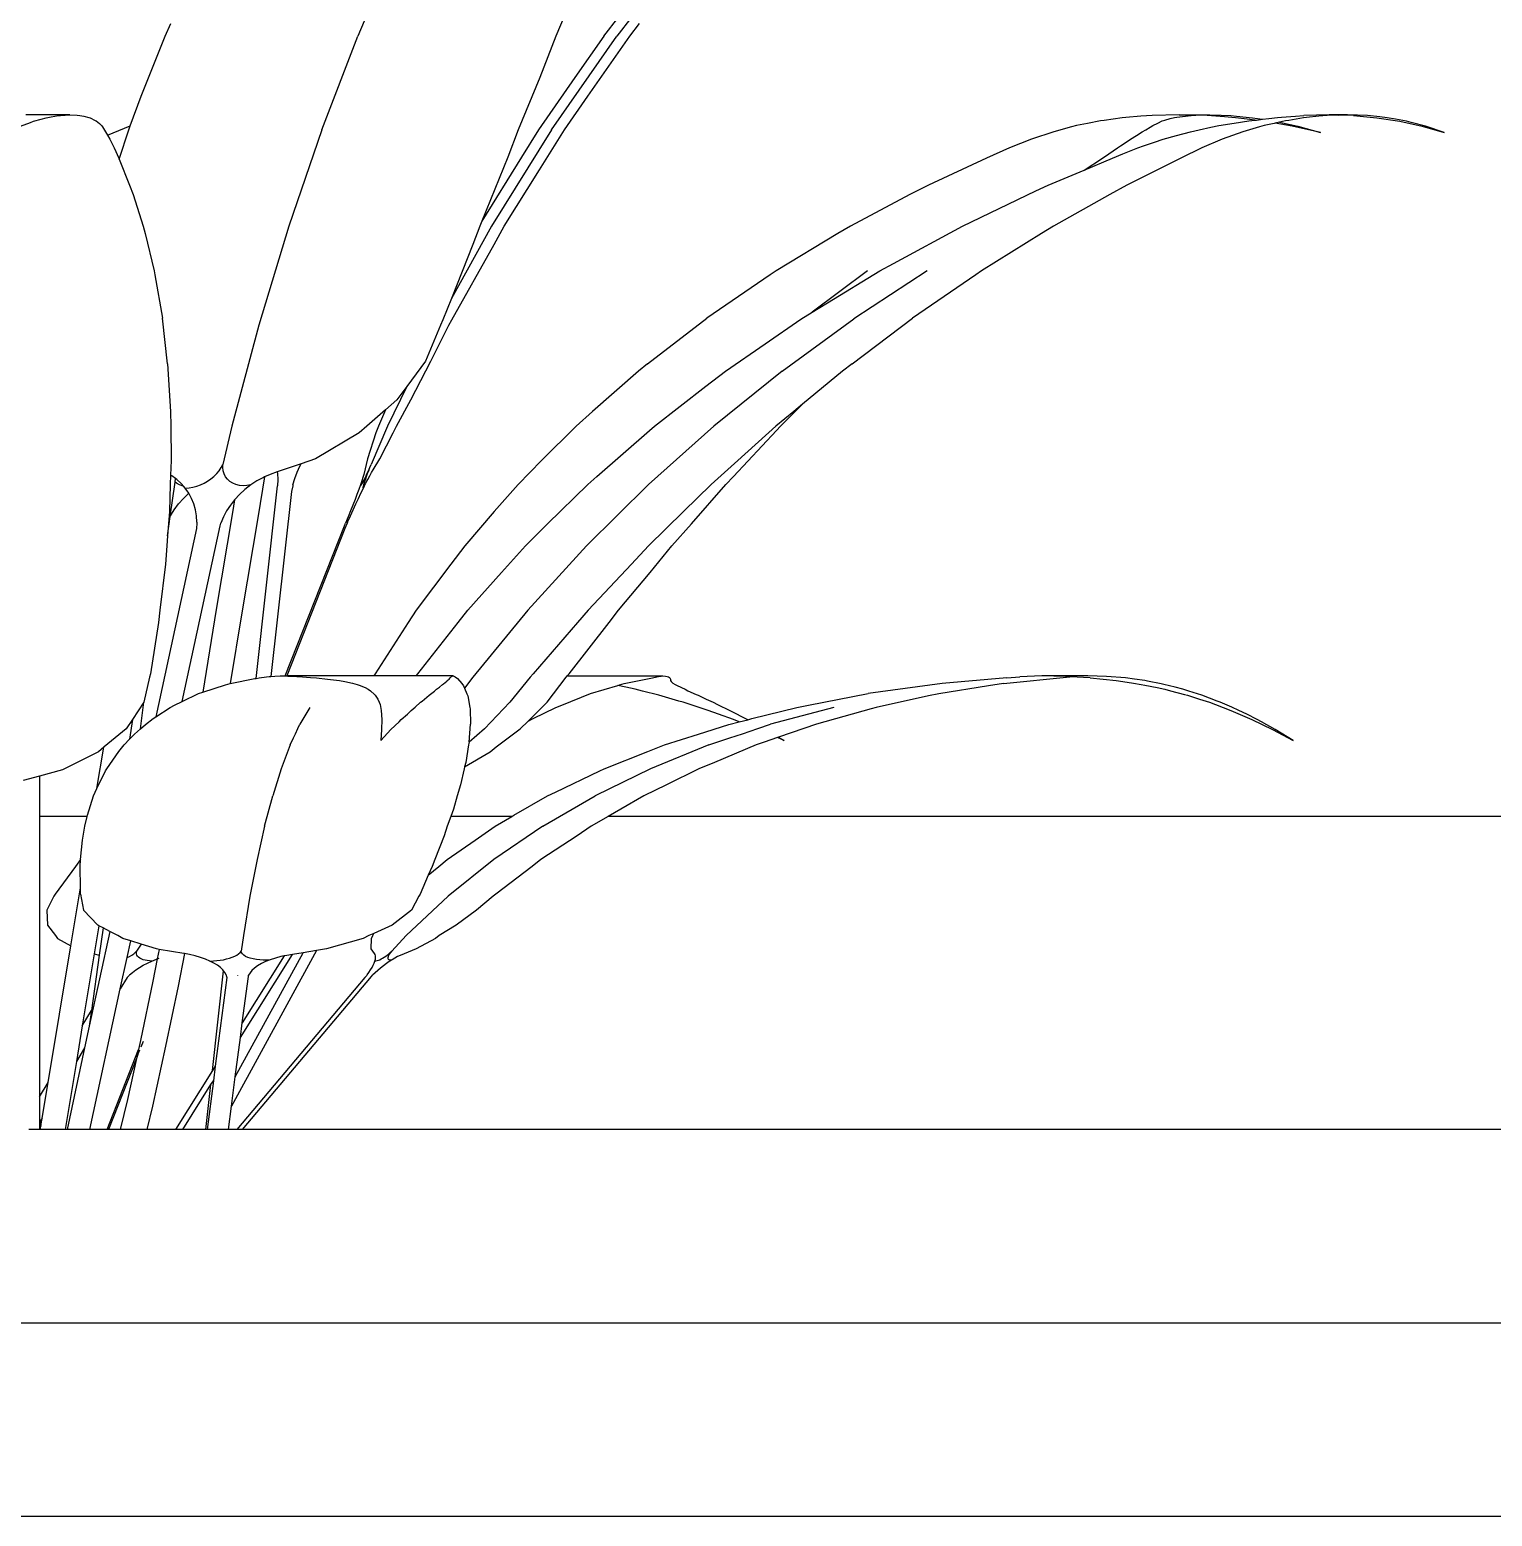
# Model space of a CAD drawing. Header units: metres. Extents: x 244.4 to 340.3, y -4.1 to 64.3.
# Drawn here: x 255.1098 to 255.4883, y 7.2895 to 7.674 of the extents above; entities that cross this region are included whole.
import ezdxf

# ---------------------------------------------------------------- set-up
doc = ezdxf.new("R2010")
doc.units = ezdxf.units.M
doc.layers.add('Edges', color=7, linetype='Continuous')

# ---------------------------------------------------------------- blocks, each defined once
blk = doc.blocks.new('Novo+Sobrado2m fr')
for p, q in [((-0.38353, -1.52138), (-0.39351, -1.54489)), ((-0.32986, -1.54489), (-0.31163, -1.52138)), ((-0.30823, -1.52138), (-0.32644, -1.54489)), ((-0.33816, -1.53528), (-0.34225, -1.54489)), ((-0.44331, -1.54489), (-0.44186, -1.54162)), ((-0.32312, -1.54489), (-0.32059, -1.54162)), ((-0.44955, -1.56044), (-0.44331, -1.54489)), ((-0.40278, -1.56914), (-0.39351, -1.54489)), ((-0.34225, -1.54489), (-0.34636, -1.5556)), ((-0.34334, -1.56914), (-0.32644, -1.54489)), ((-0.32986, -1.54489), (-0.33732, -1.5556)), ((-0.33393, -1.56044), (-0.32312, -1.54489)), ((-0.34636, -1.5556), (-0.35199, -1.56914)), ((-0.33732, -1.5556), (-0.34673, -1.56914)), ((-0.45238, -1.56815), (-0.44955, -1.56044)), ((-0.34001, -1.56914), (-0.33393, -1.56044)), ((-0.4808, -1.56819), (-0.47816, -1.56724)), ((-0.468, -1.56527), (-0.47942, -1.56527)), ((-0.47816, -1.56724), (-0.47742, -1.56693)), ((-0.47742, -1.56693), (-0.4754, -1.56641)), ((-0.4754, -1.56641), (-0.47411, -1.56602)), ((-0.47411, -1.56602), (-0.4728, -1.56581)), ((-0.4728, -1.56581), (-0.47094, -1.56547)), ((-0.47094, -1.56547), (-0.47038, -1.56544)), ((-0.47038, -1.56544), (-0.468, -1.56527)), ((-0.468, -1.56527), (-0.46614, -1.56538)), ((-0.46614, -1.56538), (-0.4654, -1.56543)), ((-0.4654, -1.56543), (-0.46434, -1.56565)), ((-0.46434, -1.56565), (-0.46311, -1.56595)), ((-0.46311, -1.56595), (-0.46278, -1.56608)), ((-0.46278, -1.56608), (-0.46145, -1.56669)), ((-0.46145, -1.56669), (-0.46123, -1.56682)), ((-0.46123, -1.56682), (-0.46036, -1.56749)), ((-0.46036, -1.56749), (-0.45981, -1.56805)), ((-0.45981, -1.56805), (-0.45952, -1.5684)), ((-0.45952, -1.5684), (-0.45875, -1.56962)), ((-0.45823, -1.57054), (-0.45238, -1.56815)), ((-0.45275, -1.56914), (-0.45238, -1.56815)), ((-0.20881, -1.5684), (-0.21337, -1.56962)), ((-0.20747, -1.56805), (-0.20881, -1.5684)), ((-0.20469, -1.56749), (-0.20747, -1.56805)), ((-0.20128, -1.56682), (-0.20469, -1.56749)), ((-0.20034, -1.56669), (-0.20128, -1.56682)), ((-0.19572, -1.56608), (-0.20034, -1.56669)), ((-0.19476, -1.56595), (-0.19572, -1.56608)), ((-0.19084, -1.56565), (-0.19476, -1.56595)), ((-0.18795, -1.56543), (-0.19084, -1.56565)), ((-0.18953, -1.56912), (-0.18842, -1.56849)), ((-0.18842, -1.56849), (-0.18773, -1.56805)), ((-0.18094, -1.56527), (-0.18795, -1.56543)), ((-0.18773, -1.56805), (-0.18644, -1.56743)), ((-0.18644, -1.56743), (-0.18534, -1.56682)), ((-0.18534, -1.56682), (-0.18467, -1.5666)), ((-0.18467, -1.5666), (-0.18331, -1.56623)), ((-0.18331, -1.56623), (-0.18213, -1.56595)), ((-0.18213, -1.56595), (-0.18156, -1.56587)), ((-0.18156, -1.56587), (-0.17934, -1.5656)), ((-0.18094, -1.56527), (-0.17365, -1.56529)), ((-0.17934, -1.5656), (-0.17786, -1.56543)), ((-0.17786, -1.56543), (-0.17671, -1.56539)), ((-0.17671, -1.56539), (-0.17663, -1.56539)), ((-0.17663, -1.56539), (-0.17365, -1.56529)), ((-0.17373, -1.56547), (-0.17663, -1.56539)), ((-0.17572, -1.56912), (-0.17274, -1.56849)), ((-0.16924, -1.56581), (-0.17373, -1.56547)), ((-0.17365, -1.56529), (-0.17296, -1.56527)), ((-0.17296, -1.56527), (-0.17007, -1.56538)), ((-0.17274, -1.56849), (-0.17064, -1.56805)), ((-0.17064, -1.56805), (-0.16674, -1.56743)), ((-0.17007, -1.56538), (-0.16761, -1.56547)), ((-0.1664, -1.56602), (-0.16924, -1.56581)), ((-0.16761, -1.56547), (-0.16608, -1.56562)), ((-0.16674, -1.56743), (-0.16288, -1.56682)), ((-0.16333, -1.56641), (-0.1664, -1.56602)), ((-0.16608, -1.56562), (-0.16199, -1.56602)), ((-0.16013, -1.5684), (-0.16444, -1.56962)), ((-0.16134, -1.56665), (-0.16333, -1.56641)), ((-0.16288, -1.56682), (-0.16134, -1.56665)), ((-0.16199, -1.56602), (-0.15941, -1.56642)), ((-0.16134, -1.56665), (-0.1609, -1.5666)), ((-0.1609, -1.5666), (-0.15941, -1.56642)), ((-0.15892, -1.56805), (-0.16013, -1.5684)), ((-0.15941, -1.56642), (-0.15777, -1.56623)), ((-0.15636, -1.56749), (-0.15892, -1.56805)), ((-0.15777, -1.56623), (-0.15549, -1.56595)), ((-0.15612, -1.56743), (-0.15636, -1.56749)), ((-0.155, -1.56718), (-0.15612, -1.56743)), ((-0.15166, -1.56819), (-0.15612, -1.56743)), ((-0.15549, -1.56595), (-0.15443, -1.56587)), ((-0.15342, -1.56682), (-0.155, -1.56718)), ((-0.155, -1.56718), (-0.15026, -1.56819)), ((-0.15443, -1.56587), (-0.1508, -1.5656)), ((-0.15259, -1.56669), (-0.15342, -1.56682)), ((-0.14874, -1.56608), (-0.15259, -1.56669)), ((-0.14438, -1.56979), (-0.15166, -1.56819)), ((-0.1508, -1.5656), (-0.14864, -1.56543)), ((-0.15026, -1.56819), (-0.14438, -1.56979)), ((-0.14799, -1.56595), (-0.14874, -1.56608)), ((-0.14211, -1.56527), (-0.14864, -1.56543)), ((-0.14483, -1.56565), (-0.14799, -1.56595)), ((-0.14265, -1.56543), (-0.14483, -1.56565)), ((-0.13975, -1.56535), (-0.14265, -1.56543)), ((-0.13738, -1.56527), (-0.14211, -1.56527)), ((-0.14211, -1.56527), (-0.13975, -1.56535)), ((-0.13584, -1.56547), (-0.13975, -1.56535)), ((-0.13221, -1.56547), (-0.13738, -1.56527)), ((-0.13584, -1.56547), (-0.13411, -1.56562)), ((-0.13411, -1.56562), (-0.12975, -1.56602)), ((-0.12901, -1.56581), (-0.13221, -1.56547)), ((-0.12975, -1.56602), (-0.12382, -1.56693)), ((-0.12713, -1.56602), (-0.12901, -1.56581)), ((-0.12496, -1.56641), (-0.12713, -1.56602)), ((-0.12213, -1.56693), (-0.12496, -1.56641)), ((-0.12382, -1.56693), (-0.11804, -1.56819)), ((-0.12087, -1.56724), (-0.12213, -1.56693)), ((-0.11721, -1.56819), (-0.12087, -1.56724)), ((-0.11804, -1.56819), (-0.11236, -1.56979)), ((-0.11236, -1.56979), (-0.11721, -1.56819)), ((-0.45875, -1.56962), (-0.45823, -1.57054)), ((-0.45823, -1.57054), (-0.45768, -1.57153)), ((-0.45768, -1.57153), (-0.45655, -1.57378)), ((-0.45521, -1.57669), (-0.45275, -1.56914)), ((-0.40278, -1.56914), (-0.41131, -1.59409)), ((-0.34334, -1.56914), (-0.35889, -1.59409)), ((-0.35199, -1.56914), (-0.35464, -1.57623)), ((-0.34673, -1.56914), (-0.35113, -1.57623)), ((-0.34648, -1.57951), (-0.34001, -1.56914)), ((-0.21916, -1.57153), (-0.22486, -1.57378)), ((-0.21337, -1.56962), (-0.21916, -1.57153)), ((-0.1961, -1.57326), (-0.19466, -1.5723)), ((-0.19466, -1.5723), (-0.19356, -1.57153)), ((-0.19356, -1.57153), (-0.19196, -1.57058)), ((-0.19196, -1.57058), (-0.19048, -1.56962)), ((-0.19048, -1.56962), (-0.18953, -1.56912)), ((-0.19015, -1.57326), (-0.18735, -1.5723)), ((-0.18735, -1.5723), (-0.18504, -1.57153)), ((-0.18504, -1.57153), (-0.18161, -1.57058)), ((-0.18161, -1.57058), (-0.17803, -1.56962)), ((-0.17803, -1.56962), (-0.17572, -1.56912)), ((-0.16984, -1.57153), (-0.17507, -1.57378)), ((-0.16444, -1.56962), (-0.16984, -1.57153)), ((-0.45655, -1.57378), (-0.45529, -1.57648)), ((-0.35113, -1.57623), (-0.36135, -1.59273)), ((-0.35464, -1.57623), (-0.36135, -1.59273)), ((-0.22486, -1.57378), (-0.23082, -1.57648)), ((-0.20076, -1.57644), (-0.19912, -1.57535)), ((-0.19912, -1.57535), (-0.19693, -1.57378)), ((-0.19819, -1.57644), (-0.19554, -1.57535)), ((-0.19693, -1.57378), (-0.1961, -1.57326)), ((-0.19554, -1.57535), (-0.19166, -1.57378)), ((-0.19166, -1.57378), (-0.19015, -1.57326)), ((-0.17507, -1.57378), (-0.18047, -1.57648)), ((-0.45529, -1.57648), (-0.45521, -1.57669)), ((-0.45521, -1.57669), (-0.45254, -1.58342)), ((-0.35562, -1.59409), (-0.34648, -1.57951)), ((-0.23082, -1.57648), (-0.24583, -1.58342)), ((-0.2148, -1.58342), (-0.20555, -1.57954)), ((-0.20555, -1.57954), (-0.20076, -1.57644)), ((-0.20555, -1.57954), (-0.19819, -1.57644)), ((-0.18047, -1.57648), (-0.19447, -1.58342)), ((-0.45254, -1.58342), (-0.4516, -1.58591)), ((-0.24583, -1.58342), (-0.25062, -1.58591)), ((-0.21805, -1.58496), (-0.2148, -1.58342)), ((-0.19447, -1.58342), (-0.19888, -1.58591)), ((-0.4516, -1.58591), (-0.44907, -1.59405)), ((-0.25062, -1.58591), (-0.26599, -1.59405)), ((-0.237, -1.59402), (-0.21805, -1.58496)), ((-0.19888, -1.58591), (-0.21349, -1.59405)), ((-0.44907, -1.59405), (-0.4485, -1.59598)), ((-0.41131, -1.59409), (-0.41908, -1.61966)), ((-0.35889, -1.59409), (-0.36925, -1.61277)), ((-0.3619, -1.59409), (-0.36368, -1.5988)), ((-0.36135, -1.59273), (-0.3619, -1.59409)), ((-0.35824, -1.5988), (-0.35562, -1.59409)), ((-0.26599, -1.59405), (-0.26926, -1.59598)), ((-0.25489, -1.6037), (-0.237, -1.59402)), ((-0.21349, -1.59405), (-0.21657, -1.59598)), ((-0.4485, -1.59598), (-0.44621, -1.60563)), ((-0.36368, -1.5988), (-0.36925, -1.61277)), ((-0.36917, -1.61832), (-0.35824, -1.5988)), ((-0.26926, -1.59598), (-0.28526, -1.60563)), ((-0.21657, -1.59598), (-0.23211, -1.60563)), ((-0.44621, -1.60563), (-0.44597, -1.60664)), ((-0.44597, -1.60664), (-0.44404, -1.61787)), ((-0.28678, -1.60664), (-0.3032, -1.61787)), ((-0.28526, -1.60563), (-0.28678, -1.60664)), ((-0.26159, -1.60563), (-0.27592, -1.61633)), ((-0.27191, -1.61385), (-0.25841, -1.60563)), ((-0.24617, -1.60563), (-0.2651, -1.618)), ((-0.25841, -1.60563), (-0.25489, -1.6037)), ((-0.23357, -1.60664), (-0.24992, -1.61787)), ((-0.23211, -1.60563), (-0.23357, -1.60664)), ((-0.36925, -1.61277), (-0.37146, -1.61832)), ((-0.27592, -1.61633), (-0.27191, -1.61385)), ((-0.4427, -1.62967), (-0.44404, -1.61787)), ((-0.37146, -1.61832), (-0.37207, -1.61966)), ((-0.36992, -1.61966), (-0.36917, -1.61832)), ((-0.31848, -1.62967), (-0.3032, -1.61787)), ((-0.28809, -1.62445), (-0.27885, -1.61813)), ((-0.28371, -1.63153), (-0.2651, -1.618)), ((-0.27885, -1.61813), (-0.27592, -1.61633)), ((-0.26557, -1.62967), (-0.24992, -1.61787)), ((-0.41908, -1.61966), (-0.42608, -1.6458)), ((-0.37207, -1.61966), (-0.37597, -1.629)), ((-0.37457, -1.629), (-0.36992, -1.61966)), ((-0.2983, -1.63153), (-0.28809, -1.62445)), ((-0.4427, -1.62967), (-0.44195, -1.64196)), ((-0.37597, -1.629), (-0.38079, -1.6355)), ((-0.37975, -1.63896), (-0.37457, -1.629)), ((-0.31848, -1.62967), (-0.32082, -1.63153)), ((-0.26557, -1.62967), (-0.26806, -1.63153)), ((-0.32082, -1.63153), (-0.33272, -1.64196)), ((-0.30345, -1.63548), (-0.2983, -1.63153)), ((-0.28371, -1.63153), (-0.30138, -1.64579)), ((-0.26806, -1.63153), (-0.27844, -1.64013)), ((-0.38079, -1.6355), (-0.38581, -1.6458)), ((-0.38079, -1.6355), (-0.38336, -1.63896)), ((-0.31671, -1.64579), (-0.30345, -1.63548)), ((-0.38632, -1.64155), (-0.39118, -1.6458)), ((-0.38632, -1.64155), (-0.38814, -1.6458)), ((-0.38336, -1.63896), (-0.38632, -1.64155)), ((-0.38348, -1.6458), (-0.37975, -1.63896)), ((-0.28414, -1.64579), (-0.27844, -1.64013)), ((-0.27844, -1.64013), (-0.28065, -1.64196)), ((-0.44195, -1.64196), (-0.4419, -1.64579)), ((-0.33272, -1.64196), (-0.33698, -1.64579)), ((-0.28065, -1.64196), (-0.28533, -1.64579)), ((-0.4419, -1.64579), (-0.44179, -1.65471)), ((-0.42608, -1.6458), (-0.42837, -1.65566)), ((-0.3931, -1.64755), (-0.40444, -1.65423)), ((-0.39118, -1.6458), (-0.3931, -1.64755)), ((-0.38878, -1.64755), (-0.39097, -1.65423)), ((-0.38581, -1.6458), (-0.39, -1.65566)), ((-0.38814, -1.6458), (-0.38878, -1.64755)), ((-0.38781, -1.65423), (-0.38433, -1.64755)), ((-0.38433, -1.64755), (-0.38348, -1.6458)), ((-0.33698, -1.64579), (-0.34595, -1.65471)), ((-0.33162, -1.65878), (-0.318, -1.6469)), ((-0.30138, -1.64579), (-0.31826, -1.66088)), ((-0.318, -1.6469), (-0.31671, -1.64579)), ((-0.29624, -1.65878), (-0.28514, -1.6469)), ((-0.28533, -1.64579), (-0.29517, -1.65471)), ((-0.28514, -1.6469), (-0.28414, -1.64579)), ((-0.44179, -1.65471), (-0.44192, -1.65846)), ((-0.42937, -1.6573), (-0.42882, -1.65649)), ((-0.42882, -1.65649), (-0.42837, -1.65566)), ((-0.42843, -1.65652), (-0.42837, -1.65566)), ((-0.42834, -1.65736), (-0.42843, -1.65652)), ((-0.40814, -1.6555), (-0.41433, -1.65762)), ((-0.40915, -1.65768), (-0.40845, -1.6561)), ((-0.40845, -1.6561), (-0.40814, -1.6555)), ((-0.40444, -1.65423), (-0.40814, -1.6555)), ((-0.39097, -1.65423), (-0.39195, -1.65825)), ((-0.39075, -1.65736), (-0.39037, -1.65652)), ((-0.39065, -1.6573), (-0.39037, -1.65652)), ((-0.39037, -1.65652), (-0.39033, -1.65649)), ((-0.39033, -1.65649), (-0.39, -1.65566)), ((-0.38995, -1.65779), (-0.38954, -1.65708)), ((-0.38954, -1.65708), (-0.38781, -1.65423)), ((-0.34595, -1.65471), (-0.35199, -1.66088)), ((-0.29517, -1.65471), (-0.30208, -1.66088)), ((-0.44201, -1.66088), (-0.44223, -1.66789)), ((-0.44202, -1.66914), (-0.44077, -1.66029)), ((-0.44192, -1.65846), (-0.44201, -1.66088)), ((-0.44165, -1.65862), (-0.44192, -1.65846)), ((-0.44064, -1.65936), (-0.44165, -1.65862)), ((-0.44077, -1.66029), (-0.44064, -1.65936)), ((-0.44042, -1.66053), (-0.44077, -1.66029)), ((-0.44035, -1.65957), (-0.44064, -1.65936)), ((-0.43959, -1.66097), (-0.44042, -1.66053)), ((-0.43917, -1.66064), (-0.44035, -1.65957)), ((-0.43854, -1.66136), (-0.43917, -1.66064)), ((-0.43419, -1.66097), (-0.43325, -1.66053)), ((-0.43325, -1.66053), (-0.43235, -1.66002)), ((-0.43235, -1.66002), (-0.4315, -1.65943)), ((-0.4315, -1.65943), (-0.43072, -1.65877)), ((-0.43072, -1.65877), (-0.43, -1.65806)), ((-0.43, -1.65806), (-0.42937, -1.6573)), ((-0.4281, -1.65815), (-0.42834, -1.65736)), ((-0.42773, -1.65888), (-0.4281, -1.65815)), ((-0.42722, -1.65953), (-0.42773, -1.65888)), ((-0.4266, -1.66008), (-0.42722, -1.65953)), ((-0.42586, -1.66054), (-0.4266, -1.66008)), ((-0.42504, -1.66088), (-0.42586, -1.66054)), ((-0.42414, -1.6611), (-0.42504, -1.66088)), ((-0.41959, -1.65995), (-0.42119, -1.661)), ((-0.41791, -1.65903), (-0.41959, -1.65995)), ((-0.41759, -1.65889), (-0.4193, -1.66897)), ((-0.41759, -1.65889), (-0.41791, -1.65903)), ((-0.41617, -1.65825), (-0.41759, -1.65889)), ((-0.41433, -1.65762), (-0.41617, -1.65825)), ((-0.41433, -1.65762), (-0.41429, -1.658)), ((-0.41429, -1.658), (-0.41422, -1.65961)), ((-0.41422, -1.65961), (-0.41429, -1.66125)), ((-0.41026, -1.66098), (-0.40975, -1.65931)), ((-0.40975, -1.65931), (-0.40915, -1.65768)), ((-0.39247, -1.65995), (-0.39282, -1.661)), ((-0.39267, -1.6611), (-0.39251, -1.66088)), ((-0.39251, -1.66088), (-0.39231, -1.66054)), ((-0.39218, -1.65903), (-0.39247, -1.65995)), ((-0.39231, -1.66054), (-0.39206, -1.66008)), ((-0.39195, -1.65825), (-0.39218, -1.65903)), ((-0.39206, -1.66008), (-0.39177, -1.65953)), ((-0.39205, -1.66182), (-0.39147, -1.66064)), ((-0.39194, -1.66097), (-0.39181, -1.66053)), ((-0.39181, -1.66053), (-0.39165, -1.66002)), ((-0.39177, -1.65953), (-0.39145, -1.65888)), ((-0.39165, -1.66002), (-0.39144, -1.65943)), ((-0.39147, -1.66064), (-0.39092, -1.65957)), ((-0.39145, -1.65888), (-0.39111, -1.65815)), ((-0.39144, -1.65943), (-0.39121, -1.65877)), ((-0.39121, -1.65877), (-0.39094, -1.65806)), ((-0.39111, -1.65815), (-0.39075, -1.65736)), ((-0.39094, -1.65806), (-0.39065, -1.6573)), ((-0.39092, -1.65957), (-0.39041, -1.65862)), ((-0.39041, -1.65862), (-0.38995, -1.65779)), ((-0.35199, -1.66088), (-0.35819, -1.66789)), ((-0.34437, -1.67106), (-0.33398, -1.66088)), ((-0.33431, -1.67676), (-0.31826, -1.66088)), ((-0.33398, -1.66088), (-0.33162, -1.65878)), ((-0.30208, -1.66088), (-0.30917, -1.66789)), ((-0.30711, -1.67106), (-0.29826, -1.66088)), ((-0.29826, -1.66088), (-0.29624, -1.65878)), ((-0.43987, -1.6659), (-0.43861, -1.66446)), ((-0.43869, -1.66132), (-0.43959, -1.66097)), ((-0.43854, -1.66136), (-0.43869, -1.66132)), ((-0.43861, -1.66446), (-0.43723, -1.66311)), ((-0.43813, -1.66182), (-0.43854, -1.66136)), ((-0.43813, -1.66182), (-0.43714, -1.66175)), ((-0.43723, -1.66311), (-0.43813, -1.66182)), ((-0.43649, -1.66446), (-0.43723, -1.66311)), ((-0.43714, -1.66175), (-0.43615, -1.66158)), ((-0.4359, -1.6659), (-0.43649, -1.66446)), ((-0.43615, -1.66158), (-0.43516, -1.66132)), ((-0.43516, -1.66132), (-0.43419, -1.66097)), ((-0.42534, -1.66479), (-0.42537, -1.66482)), ((-0.42408, -1.66343), (-0.42534, -1.66479)), ((-0.42319, -1.66119), (-0.42414, -1.6611)), ((-0.4227, -1.66216), (-0.42408, -1.66343)), ((-0.4222, -1.66116), (-0.42319, -1.66119)), ((-0.42119, -1.661), (-0.4227, -1.66216)), ((-0.42119, -1.661), (-0.4222, -1.66116)), ((-0.4198, -1.71102), (-0.41435, -1.66197)), ((-0.41068, -1.66269), (-0.41601, -1.71052)), ((-0.41435, -1.66197), (-0.41429, -1.66125)), ((-0.41033, -1.66126), (-0.41068, -1.66269)), ((-0.41026, -1.66098), (-0.41033, -1.66126)), ((-0.39421, -1.66479), (-0.39477, -1.66622)), ((-0.3937, -1.66343), (-0.39421, -1.66479)), ((-0.394, -1.6659), (-0.39332, -1.66446)), ((-0.39323, -1.66216), (-0.3937, -1.66343)), ((-0.39332, -1.66446), (-0.39268, -1.6631)), ((-0.39282, -1.661), (-0.39323, -1.66216)), ((-0.39282, -1.661), (-0.39283, -1.66116)), ((-0.39283, -1.66116), (-0.39277, -1.66119)), ((-0.39277, -1.66119), (-0.39267, -1.6611)), ((-0.39268, -1.6631), (-0.39205, -1.66182)), ((-0.39209, -1.66175), (-0.39208, -1.66158)), ((-0.39205, -1.66182), (-0.39209, -1.66175)), ((-0.39208, -1.66158), (-0.39203, -1.66132)), ((-0.39203, -1.66132), (-0.39194, -1.66097)), ((-0.44223, -1.66789), (-0.44272, -1.67411)), ((-0.44194, -1.66898), (-0.44098, -1.66741)), ((-0.44098, -1.66741), (-0.43987, -1.6659)), ((-0.43547, -1.66741), (-0.4359, -1.6659)), ((-0.43521, -1.66898), (-0.43547, -1.66741)), ((-0.42592, -1.6681), (-0.4301, -1.69321)), ((-0.42743, -1.66772), (-0.42824, -1.66927)), ((-0.42646, -1.66622), (-0.42743, -1.66772)), ((-0.42537, -1.66482), (-0.42646, -1.66622)), ((-0.42537, -1.66482), (-0.42592, -1.6681)), ((-0.39536, -1.66772), (-0.39599, -1.66927)), ((-0.3954, -1.66898), (-0.39469, -1.66741)), ((-0.39477, -1.66622), (-0.39536, -1.66772)), ((-0.39469, -1.66741), (-0.394, -1.6659)), ((-0.35819, -1.66789), (-0.36579, -1.67676)), ((-0.30917, -1.66789), (-0.31828, -1.67676)), ((-0.43519, -1.67222), (-0.44571, -1.72095)), ((-0.44272, -1.67411), (-0.44202, -1.66914)), ((-0.44202, -1.66914), (-0.44194, -1.66898)), ((-0.4389, -1.71697), (-0.42909, -1.67153)), ((-0.43512, -1.67058), (-0.43521, -1.66898)), ((-0.43513, -1.67085), (-0.43519, -1.67222)), ((-0.43512, -1.67058), (-0.43513, -1.67085)), ((-0.42909, -1.67153), (-0.4289, -1.67084)), ((-0.42824, -1.66927), (-0.4289, -1.67084)), ((-0.4193, -1.66897), (-0.42347, -1.69405)), ((-0.41224, -1.7104), (-0.39695, -1.67153)), ((-0.39683, -1.67222), (-0.41184, -1.7104)), ((-0.39695, -1.67153), (-0.39669, -1.67084)), ((-0.39622, -1.67085), (-0.39683, -1.67222)), ((-0.39599, -1.66927), (-0.39669, -1.67084)), ((-0.39611, -1.67058), (-0.39622, -1.67085)), ((-0.39611, -1.67058), (-0.3954, -1.66898)), ((-0.35008, -1.67676), (-0.34437, -1.67106)), ((-0.31223, -1.67676), (-0.30711, -1.67106)), ((-0.44272, -1.67411), (-0.44293, -1.67676)), ((-0.44293, -1.67676), (-0.44327, -1.68149)), ((-0.36579, -1.67676), (-0.36945, -1.68149)), ((-0.35634, -1.68367), (-0.35008, -1.67676)), ((-0.33431, -1.67676), (-0.34949, -1.6934)), ((-0.31828, -1.67676), (-0.32266, -1.68149)), ((-0.31783, -1.68367), (-0.31223, -1.67676)), ((-0.44327, -1.68149), (-0.44468, -1.6934)), ((-0.36945, -1.68149), (-0.37835, -1.6934)), ((-0.36498, -1.6934), (-0.35634, -1.68367)), ((-0.32266, -1.68149), (-0.33389, -1.6934)), ((-0.32599, -1.6934), (-0.31783, -1.68367)), ((-0.44468, -1.6934), (-0.44508, -1.69659)), ((-0.4301, -1.69321), (-0.4336, -1.71462)), ((-0.42347, -1.69405), (-0.42648, -1.71234)), ((-0.37835, -1.6934), (-0.38047, -1.69659)), ((-0.36754, -1.69659), (-0.36498, -1.6934)), ((-0.34949, -1.6934), (-0.36376, -1.71074)), ((-0.33389, -1.6934), (-0.33663, -1.69659)), ((-0.32841, -1.69659), (-0.32599, -1.6934)), ((-0.44508, -1.69659), (-0.44714, -1.70983)), ((-0.38047, -1.69659), (-0.38903, -1.70983)), ((-0.37792, -1.70983), (-0.36754, -1.69659)), ((-0.33663, -1.69659), (-0.3481, -1.70983)), ((-0.33881, -1.70983), (-0.32841, -1.69659)), ((-0.44735, -1.71074), (-0.44882, -1.71718)), ((-0.44714, -1.70983), (-0.44735, -1.71074)), ((-0.4198, -1.71102), (-0.41901, -1.71088)), ((-0.41901, -1.71088), (-0.41715, -1.71059)), ((-0.41715, -1.71059), (-0.41642, -1.71055)), ((-0.41642, -1.71055), (-0.41601, -1.71052)), ((-0.41601, -1.71052), (-0.41492, -1.71046)), ((-0.41492, -1.71046), (-0.41359, -1.7104)), ((-0.41359, -1.7104), (-0.41224, -1.7104)), ((-0.41224, -1.7104), (-0.41184, -1.7104)), ((-0.41184, -1.7104), (-0.41158, -1.71045)), ((-0.38937, -1.7104), (-0.41184, -1.7104)), ((-0.41158, -1.71045), (-0.40927, -1.7105)), ((-0.40927, -1.7105), (-0.40777, -1.71063)), ((-0.40777, -1.71063), (-0.40571, -1.71079)), ((-0.40571, -1.71079), (-0.40416, -1.7109)), ((-0.40416, -1.7109), (-0.40129, -1.71125)), ((-0.38903, -1.70983), (-0.38937, -1.7104)), ((-0.37835, -1.7104), (-0.38937, -1.7104)), ((-0.37835, -1.7104), (-0.37792, -1.70983)), ((-0.36878, -1.7104), (-0.37835, -1.7104)), ((-0.36986, -1.71121), (-0.36962, -1.7109)), ((-0.36962, -1.7109), (-0.36948, -1.71081)), ((-0.36948, -1.71081), (-0.36921, -1.7105)), ((-0.36921, -1.7105), (-0.36878, -1.7104)), ((-0.36878, -1.7104), (-0.36827, -1.71059)), ((-0.36827, -1.71059), (-0.36765, -1.71108)), ((-0.36376, -1.71074), (-0.36585, -1.71357)), ((-0.34892, -1.71074), (-0.35412, -1.71718)), ((-0.3481, -1.70983), (-0.34892, -1.71074)), ((-0.34448, -1.71718), (-0.33957, -1.71074)), ((-0.33957, -1.71074), (-0.33928, -1.7104)), ((-0.33928, -1.7104), (-0.33881, -1.70983)), ((-0.33928, -1.7104), (-0.31451, -1.7104)), ((-0.31812, -1.71107), (-0.3172, -1.71088)), ((-0.3172, -1.71088), (-0.31607, -1.71059)), ((-0.31607, -1.71059), (-0.31564, -1.71055)), ((-0.31564, -1.71055), (-0.31497, -1.71046)), ((-0.31497, -1.71046), (-0.31451, -1.7104)), ((-0.31451, -1.7104), (-0.31386, -1.71045)), ((-0.31386, -1.71045), (-0.31339, -1.7105)), ((-0.31339, -1.7105), (-0.31308, -1.71063)), ((-0.31308, -1.71063), (-0.31282, -1.71079)), ((-0.31282, -1.71079), (-0.31272, -1.7109)), ((-0.31272, -1.7109), (-0.31254, -1.71125)), ((-0.22555, -1.71088), (-0.24227, -1.71234)), ((-0.22637, -1.71234), (-0.20923, -1.71059)), ((-0.22555, -1.71088), (-0.2222, -1.71059)), ((-0.21647, -1.7104), (-0.2222, -1.71059)), ((-0.20458, -1.7104), (-0.21647, -1.7104)), ((-0.21039, -1.7105), (-0.21647, -1.7104)), ((-0.21039, -1.7105), (-0.20923, -1.71059)), ((-0.20905, -1.71058), (-0.20923, -1.71059)), ((-0.20398, -1.7109), (-0.20905, -1.71058)), ((-0.19977, -1.7105), (-0.20458, -1.7104)), ((-0.20398, -1.7109), (-0.20059, -1.71125)), ((-0.19482, -1.7109), (-0.19977, -1.7105)), ((-0.19251, -1.71121), (-0.19482, -1.7109)), ((-0.4347, -1.71497), (-0.4336, -1.71462)), ((-0.4336, -1.71462), (-0.42776, -1.71272)), ((-0.42776, -1.71272), (-0.42648, -1.71234)), ((-0.42648, -1.71234), (-0.42012, -1.71107)), ((-0.42012, -1.71107), (-0.4198, -1.71102)), ((-0.40129, -1.71125), (-0.39825, -1.71158)), ((-0.39825, -1.71158), (-0.39681, -1.71184)), ((-0.39681, -1.71184), (-0.39486, -1.71225)), ((-0.39486, -1.71225), (-0.39364, -1.71256)), ((-0.39364, -1.71256), (-0.3931, -1.71275)), ((-0.3931, -1.71275), (-0.39155, -1.71342)), ((-0.39155, -1.71342), (-0.39079, -1.71383)), ((-0.39079, -1.71383), (-0.39023, -1.71421)), ((-0.39023, -1.71421), (-0.38916, -1.71517)), ((-0.37502, -1.71538), (-0.37365, -1.71432)), ((-0.37365, -1.71432), (-0.37314, -1.71383)), ((-0.37314, -1.71383), (-0.37237, -1.7133)), ((-0.37237, -1.7133), (-0.37155, -1.71256)), ((-0.37155, -1.71256), (-0.37132, -1.71242)), ((-0.37132, -1.71242), (-0.37048, -1.71173)), ((-0.37048, -1.71173), (-0.37036, -1.71158)), ((-0.37036, -1.71158), (-0.36986, -1.71121)), ((-0.36765, -1.71108), (-0.36653, -1.71234)), ((-0.36653, -1.71234), (-0.36611, -1.71296)), ((-0.36611, -1.71296), (-0.36585, -1.71357)), ((-0.36585, -1.71357), (-0.36526, -1.71498)), ((-0.33329, -1.71497), (-0.32618, -1.71285)), ((-0.32618, -1.71285), (-0.32574, -1.71272)), ((-0.32415, -1.7133), (-0.32618, -1.71285)), ((-0.32574, -1.71272), (-0.32453, -1.71234)), ((-0.32453, -1.71234), (-0.31812, -1.71107)), ((-0.32167, -1.71383), (-0.32415, -1.7133)), ((-0.31981, -1.71432), (-0.32167, -1.71383)), ((-0.31563, -1.71538), (-0.31981, -1.71432)), ((-0.31254, -1.71125), (-0.31255, -1.71158)), ((-0.31255, -1.71158), (-0.31243, -1.71184)), ((-0.31243, -1.71184), (-0.31193, -1.71225)), ((-0.31193, -1.71225), (-0.31135, -1.71256)), ((-0.31135, -1.71256), (-0.31105, -1.71275)), ((-0.31105, -1.71275), (-0.30975, -1.71342)), ((-0.30975, -1.71342), (-0.30881, -1.71383)), ((-0.30881, -1.71383), (-0.30806, -1.71421)), ((-0.30806, -1.71421), (-0.30595, -1.71517)), ((-0.24227, -1.71234), (-0.26146, -1.71497)), ((-0.23026, -1.71296), (-0.24309, -1.71498)), ((-0.22637, -1.71234), (-0.23026, -1.71296)), ((-0.20059, -1.71125), (-0.19724, -1.71158)), ((-0.19724, -1.71158), (-0.19551, -1.71184)), ((-0.19551, -1.71184), (-0.19277, -1.71225)), ((-0.19277, -1.71225), (-0.19076, -1.71256)), ((-0.18984, -1.71158), (-0.19251, -1.71121)), ((-0.19076, -1.71256), (-0.18982, -1.71275)), ((-0.18909, -1.71173), (-0.18984, -1.71158)), ((-0.18982, -1.71275), (-0.1866, -1.71342)), ((-0.18559, -1.71242), (-0.18909, -1.71173)), ((-0.1866, -1.71342), (-0.18467, -1.71383)), ((-0.1849, -1.71256), (-0.18559, -1.71242)), ((-0.18201, -1.7133), (-0.1849, -1.71256)), ((-0.18467, -1.71383), (-0.1832, -1.71421)), ((-0.1832, -1.71421), (-0.17957, -1.71517)), ((-0.17999, -1.71383), (-0.18201, -1.7133)), ((-0.17841, -1.71432), (-0.17999, -1.71383)), ((-0.17511, -1.71538), (-0.17841, -1.71432)), ((-0.44882, -1.71718), (-0.45181, -1.72166)), ((-0.44975, -1.72411), (-0.44882, -1.71718)), ((-0.44571, -1.72095), (-0.44203, -1.71852)), ((-0.44203, -1.71852), (-0.44091, -1.71793)), ((-0.44091, -1.71793), (-0.4389, -1.71697)), ((-0.4389, -1.71697), (-0.4347, -1.71497)), ((-0.40594, -1.71852), (-0.40847, -1.7229)), ((-0.38916, -1.71517), (-0.38899, -1.71538)), ((-0.38899, -1.71538), (-0.38831, -1.71638)), ((-0.38831, -1.71638), (-0.38795, -1.7172)), ((-0.38795, -1.7172), (-0.38772, -1.71779)), ((-0.38772, -1.71779), (-0.3874, -1.7193)), ((-0.37968, -1.7193), (-0.37864, -1.7185)), ((-0.37864, -1.7185), (-0.37724, -1.7172)), ((-0.37724, -1.7172), (-0.3768, -1.7169)), ((-0.3768, -1.7169), (-0.37502, -1.71538)), ((-0.36526, -1.71498), (-0.36504, -1.71557)), ((-0.36504, -1.71557), (-0.3645, -1.71852)), ((-0.3645, -1.71852), (-0.36444, -1.71888)), ((-0.35412, -1.71718), (-0.36069, -1.72405)), ((-0.34943, -1.72206), (-0.34448, -1.71718)), ((-0.34809, -1.72143), (-0.34226, -1.71852)), ((-0.34226, -1.71852), (-0.3407, -1.71793)), ((-0.3407, -1.71793), (-0.33329, -1.71497)), ((-0.31043, -1.7169), (-0.31563, -1.71538)), ((-0.30933, -1.7172), (-0.31043, -1.7169)), ((-0.30538, -1.7185), (-0.30933, -1.7172)), ((-0.30595, -1.71517), (-0.30545, -1.71538)), ((-0.30545, -1.71538), (-0.30337, -1.71638)), ((-0.30285, -1.7193), (-0.30538, -1.7185)), ((-0.30337, -1.71638), (-0.30152, -1.7172)), ((-0.30152, -1.7172), (-0.30037, -1.71779)), ((-0.30037, -1.71779), (-0.29722, -1.7193)), ((-0.29149, -1.72143), (-0.27991, -1.71852)), ((-0.27034, -1.71852), (-0.28669, -1.7229)), ((-0.27991, -1.71852), (-0.27687, -1.71793)), ((-0.27687, -1.71793), (-0.26146, -1.71497)), ((-0.25935, -1.71852), (-0.26062, -1.71888)), ((-0.24578, -1.71557), (-0.25935, -1.71852)), ((-0.24309, -1.71498), (-0.24578, -1.71557)), ((-0.17957, -1.71517), (-0.17882, -1.71538)), ((-0.17882, -1.71538), (-0.17566, -1.71638)), ((-0.17566, -1.71638), (-0.17313, -1.7172)), ((-0.17108, -1.7169), (-0.17511, -1.71538)), ((-0.17313, -1.7172), (-0.17155, -1.71779)), ((-0.17155, -1.71779), (-0.16756, -1.7193)), ((-0.17029, -1.7172), (-0.17108, -1.7169)), ((-0.16729, -1.7185), (-0.17029, -1.7172)), ((-0.16551, -1.7193), (-0.16729, -1.7185)), ((-0.45181, -1.72166), (-0.45341, -1.72405)), ((-0.45181, -1.72166), (-0.45253, -1.72678)), ((-0.44845, -1.72294), (-0.44642, -1.72143)), ((-0.44642, -1.72143), (-0.44571, -1.72095)), ((-0.3874, -1.7193), (-0.38725, -1.72165)), ((-0.38725, -1.72165), (-0.38734, -1.72426)), ((-0.38491, -1.72426), (-0.38282, -1.7223)), ((-0.38282, -1.7223), (-0.38226, -1.72165)), ((-0.38226, -1.72165), (-0.38065, -1.7203)), ((-0.38065, -1.7203), (-0.37968, -1.7193)), ((-0.36444, -1.71888), (-0.36432, -1.72285)), ((-0.35145, -1.72405), (-0.34943, -1.72206)), ((-0.34943, -1.72206), (-0.34809, -1.72143)), ((-0.30014, -1.7203), (-0.30285, -1.7193)), ((-0.29627, -1.72165), (-0.30014, -1.7203)), ((-0.29745, -1.72294), (-0.29479, -1.72227)), ((-0.29722, -1.7193), (-0.29263, -1.72165)), ((-0.29479, -1.72227), (-0.29627, -1.72165)), ((-0.29479, -1.72227), (-0.29255, -1.7217)), ((-0.29263, -1.72165), (-0.29255, -1.7217)), ((-0.29255, -1.7217), (-0.29149, -1.72143)), ((-0.26062, -1.71888), (-0.27481, -1.72285)), ((-0.16756, -1.7193), (-0.16211, -1.72165)), ((-0.16347, -1.7203), (-0.16551, -1.7193)), ((-0.16079, -1.72165), (-0.16347, -1.7203)), ((-0.16211, -1.72165), (-0.15675, -1.72426)), ((-0.15959, -1.7223), (-0.16079, -1.72165)), ((-0.1561, -1.72426), (-0.15959, -1.7223)), ((-0.45341, -1.72405), (-0.45915, -1.72876)), ((-0.45253, -1.72678), (-0.45124, -1.72544)), ((-0.45124, -1.72544), (-0.44975, -1.72411)), ((-0.44975, -1.72411), (-0.44845, -1.72294)), ((-0.41011, -1.72642), (-0.40959, -1.72532)), ((-0.40959, -1.72532), (-0.40898, -1.72399)), ((-0.40898, -1.72399), (-0.40847, -1.7229)), ((-0.38734, -1.72426), (-0.38753, -1.72711)), ((-0.38753, -1.72711), (-0.38491, -1.72426)), ((-0.36468, -1.72751), (-0.36432, -1.72285)), ((-0.36069, -1.72405), (-0.36468, -1.72751)), ((-0.35768, -1.72876), (-0.35145, -1.72405)), ((-0.31408, -1.72824), (-0.30534, -1.72544)), ((-0.30534, -1.72544), (-0.29745, -1.72294)), ((-0.29724, -1.72642), (-0.29392, -1.72532)), ((-0.29392, -1.72532), (-0.28997, -1.72399)), ((-0.28997, -1.72399), (-0.28669, -1.7229)), ((-0.28461, -1.72623), (-0.28491, -1.72634)), ((-0.27481, -1.72285), (-0.28461, -1.72623)), ((-0.28461, -1.72623), (-0.28313, -1.72711)), ((-0.15675, -1.72426), (-0.15146, -1.72711)), ((-0.15146, -1.72711), (-0.1561, -1.72426)), ((-0.46059, -1.72999), (-0.46989, -1.73466)), ((-0.461, -1.73949), (-0.45923, -1.72883)), ((-0.45923, -1.72883), (-0.46059, -1.72999)), ((-0.45915, -1.72876), (-0.45923, -1.72883)), ((-0.45846, -1.7344), (-0.45535, -1.72995)), ((-0.45535, -1.72995), (-0.45395, -1.72824)), ((-0.45395, -1.72824), (-0.45253, -1.72678)), ((-0.41095, -1.72824), (-0.41328, -1.7344)), ((-0.41095, -1.72824), (-0.41011, -1.72642)), ((-0.36585, -1.73391), (-0.3592, -1.72999)), ((-0.36483, -1.72824), (-0.36553, -1.73275)), ((-0.36468, -1.72751), (-0.36483, -1.72824)), ((-0.3592, -1.72999), (-0.35768, -1.72876)), ((-0.32974, -1.7344), (-0.31846, -1.72995)), ((-0.31846, -1.72995), (-0.31408, -1.72824)), ((-0.30267, -1.72824), (-0.31776, -1.7344)), ((-0.30267, -1.72824), (-0.29724, -1.72642)), ((-0.29044, -1.72824), (-0.30121, -1.73275)), ((-0.2883, -1.72751), (-0.29044, -1.72824)), ((-0.28491, -1.72634), (-0.2883, -1.72751)), ((-0.28313, -1.72711), (-0.28491, -1.72634)), ((-0.36585, -1.73391), (-0.36598, -1.7344)), ((-0.36553, -1.73275), (-0.36585, -1.73391)), ((-0.30121, -1.73275), (-0.30522, -1.7344)), ((-0.47588, -1.73631), (-0.4801, -1.73747)), ((-0.46989, -1.73466), (-0.47588, -1.73631)), ((-0.47588, -1.73631), (-0.47588, -1.74676)), ((-0.461, -1.73949), (-0.45877, -1.73492)), ((-0.45877, -1.73492), (-0.45846, -1.7344)), ((-0.41328, -1.7344), (-0.4155, -1.74141)), ((-0.36598, -1.7344), (-0.36689, -1.73855)), ((-0.34236, -1.74044), (-0.33084, -1.73492)), ((-0.31776, -1.7344), (-0.33208, -1.74141)), ((-0.33084, -1.73492), (-0.32974, -1.7344)), ((-0.30522, -1.7344), (-0.31358, -1.73855)), ((-0.46346, -1.74644), (-0.46184, -1.74141)), ((-0.46184, -1.74141), (-0.46147, -1.74044)), ((-0.46147, -1.74044), (-0.461, -1.73949)), ((-0.4176, -1.74925), (-0.4155, -1.74141)), ((-0.36781, -1.74141), (-0.36875, -1.74487)), ((-0.36689, -1.73855), (-0.36781, -1.74141)), ((-0.35311, -1.74644), (-0.34437, -1.74141)), ((-0.3456, -1.74925), (-0.33208, -1.74141)), ((-0.34437, -1.74141), (-0.34236, -1.74044)), ((-0.31943, -1.74141), (-0.32541, -1.74487)), ((-0.31358, -1.73855), (-0.31943, -1.74141)), ((-0.36875, -1.74487), (-0.36943, -1.74676)), ((-0.32541, -1.74487), (-0.32871, -1.74676)), ((-0.46353, -1.74676), (-0.47588, -1.74676)), ((-0.47588, -1.74676), (-0.47588, -1.81925)), ((-0.46476, -1.75284), (-0.46409, -1.74925)), ((-0.46409, -1.74925), (-0.46353, -1.74676)), ((-0.46353, -1.74676), (-0.46346, -1.74644)), ((-0.4176, -1.74925), (-0.41956, -1.7579)), ((-0.37034, -1.74925), (-0.37111, -1.75171)), ((-0.36943, -1.74676), (-0.37034, -1.74925)), ((-0.35366, -1.74676), (-0.36943, -1.74676)), ((-0.36315, -1.75284), (-0.35792, -1.74925)), ((-0.3456, -1.74925), (-0.35827, -1.7579)), ((-0.35792, -1.74925), (-0.35366, -1.74676)), ((-0.35366, -1.74676), (-0.35311, -1.74644)), ((-0.33306, -1.74925), (-0.33672, -1.75171)), ((-0.32871, -1.74676), (-0.33306, -1.74925)), ((0.13046, -1.74676), (-0.32871, -1.74676)), ((-0.46523, -1.75788), (-0.46476, -1.75284)), ((-0.37111, -1.75171), (-0.37359, -1.7579)), ((-0.37038, -1.7579), (-0.36315, -1.75284)), ((-0.33672, -1.75171), (-0.34608, -1.7579)), ((-0.46658, -1.75964), (-0.47181, -1.76684)), ((-0.46525, -1.7579), (-0.46658, -1.75964)), ((-0.46536, -1.75964), (-0.46523, -1.75788)), ((-0.46528, -1.76523), (-0.46536, -1.75964)), ((-0.46523, -1.75788), (-0.46525, -1.7579)), ((-0.41956, -1.7579), (-0.42139, -1.76734)), ((-0.37524, -1.76192), (-0.3725, -1.75964)), ((-0.37425, -1.75964), (-0.37524, -1.76192)), ((-0.37359, -1.7579), (-0.37425, -1.75964)), ((-0.3725, -1.75964), (-0.37038, -1.7579)), ((-0.35827, -1.7579), (-0.37008, -1.76734)), ((-0.34834, -1.75964), (-0.35781, -1.76684)), ((-0.34608, -1.7579), (-0.34834, -1.75964)), ((-0.37524, -1.76192), (-0.37736, -1.76684)), ((-0.47211, -1.76734), (-0.47396, -1.77098)), ((-0.47181, -1.76684), (-0.47211, -1.76734)), ((-0.46777, -1.7802), (-0.46528, -1.76523)), ((-0.46526, -1.76684), (-0.46528, -1.76523)), ((-0.46526, -1.76684), (-0.46446, -1.77098)), ((-0.42139, -1.76734), (-0.42308, -1.77754)), ((-0.37008, -1.76734), (-0.381, -1.77754)), ((-0.37765, -1.76734), (-0.37956, -1.77098)), ((-0.37736, -1.76684), (-0.37765, -1.76734)), ((-0.35848, -1.76734), (-0.36273, -1.77098)), ((-0.35781, -1.76684), (-0.35848, -1.76734)), ((-0.47396, -1.77098), (-0.47375, -1.77487)), ((-0.46072, -1.77487), (-0.46446, -1.77098)), ((-0.37956, -1.77098), (-0.38459, -1.77487)), ((-0.36273, -1.77098), (-0.36805, -1.77487)), ((-0.47375, -1.77487), (-0.47174, -1.77754)), ((-0.46047, -1.775), (-0.46168, -1.78224)), ((-0.46047, -1.775), (-0.46072, -1.77487)), ((-0.45939, -1.77556), (-0.46047, -1.775)), ((-0.45939, -1.77556), (-0.46038, -1.78259)), ((-0.45768, -1.77646), (-0.45939, -1.77556)), ((-0.38459, -1.77487), (-0.38932, -1.77697)), ((-0.36805, -1.77487), (-0.37239, -1.77754)), ((-0.47174, -1.77754), (-0.47119, -1.77826)), ((-0.47119, -1.77826), (-0.46777, -1.7802)), ((-0.45768, -1.77646), (-0.46297, -1.801)), ((-0.45558, -1.77754), (-0.45768, -1.77646)), ((-0.45428, -1.77826), (-0.45558, -1.77754)), ((-0.45226, -1.7789), (-0.45428, -1.77826)), ((-0.45319, -1.78319), (-0.45226, -1.7789)), ((-0.44953, -1.77976), (-0.45226, -1.7789)), ((-0.44953, -1.77976), (-0.45073, -1.78159)), ((-0.44556, -1.78101), (-0.44953, -1.77976)), ((-0.42308, -1.77754), (-0.42366, -1.78159)), ((-0.39212, -1.77826), (-0.40161, -1.78101)), ((-0.39061, -1.77754), (-0.39212, -1.77826)), ((-0.38932, -1.77697), (-0.39061, -1.77754)), ((-0.38999, -1.78101), (-0.3899, -1.77826)), ((-0.3899, -1.77826), (-0.38961, -1.77754)), ((-0.38961, -1.77754), (-0.38932, -1.77697)), ((-0.381, -1.77754), (-0.38469, -1.78159)), ((-0.37342, -1.77826), (-0.37834, -1.78101)), ((-0.37239, -1.77754), (-0.37342, -1.77826)), ((-0.47365, -1.81557), (-0.46777, -1.7802)), ((-0.46168, -1.78224), (-0.46479, -1.8009)), ((-0.46038, -1.78259), (-0.4624, -1.79696)), ((-0.46168, -1.78224), (-0.46038, -1.78259)), ((-0.45494, -1.79129), (-0.45319, -1.78319)), ((-0.45319, -1.78319), (-0.45316, -1.78318)), ((-0.45316, -1.78318), (-0.45254, -1.78292)), ((-0.45254, -1.78292), (-0.45198, -1.78262)), ((-0.45198, -1.78262), (-0.45148, -1.78229)), ((-0.45148, -1.78229), (-0.45106, -1.78195)), ((-0.45106, -1.78195), (-0.45073, -1.78159)), ((-0.45078, -1.78194), (-0.45073, -1.78159)), ((-0.45076, -1.78227), (-0.45078, -1.78194)), ((-0.45065, -1.78258), (-0.45076, -1.78227)), ((-0.45047, -1.78288), (-0.45065, -1.78258)), ((-0.45022, -1.78314), (-0.45047, -1.78288)), ((-0.4499, -1.78339), (-0.45022, -1.78314)), ((-0.44951, -1.7836), (-0.4499, -1.78339)), ((-0.44905, -1.78378), (-0.44951, -1.7836)), ((-0.44854, -1.78392), (-0.44905, -1.78378)), ((-0.44799, -1.78403), (-0.44854, -1.78392)), ((-0.44675, -1.78413), (-0.44554, -1.78364)), ((-0.4454, -1.7836), (-0.44651, -1.78931)), ((-0.44492, -1.78112), (-0.44556, -1.78101)), ((-0.44554, -1.78364), (-0.4454, -1.7836)), ((-0.44492, -1.78112), (-0.4454, -1.7836)), ((-0.4454, -1.7836), (-0.44487, -1.78341)), ((-0.43853, -1.78218), (-0.44492, -1.78112)), ((-0.43834, -1.78222), (-0.43997, -1.79061)), ((-0.43834, -1.78222), (-0.43853, -1.78218)), ((-0.437, -1.78247), (-0.43834, -1.78222)), ((-0.43555, -1.78281), (-0.437, -1.78247)), ((-0.43418, -1.7832), (-0.43555, -1.78281)), ((-0.43292, -1.78364), (-0.43418, -1.7832)), ((-0.43176, -1.78413), (-0.43292, -1.78364)), ((-0.42996, -1.78403), (-0.42908, -1.78392)), ((-0.42908, -1.78392), (-0.42823, -1.78378)), ((-0.42823, -1.78378), (-0.42743, -1.7836)), ((-0.42743, -1.7836), (-0.42667, -1.78339)), ((-0.42667, -1.78339), (-0.42597, -1.78314)), ((-0.40414, -1.78141), (-0.42619, -1.82163)), ((-0.42597, -1.78314), (-0.42535, -1.78288)), ((-0.42535, -1.78288), (-0.42479, -1.78258)), ((-0.4252, -1.81407), (-0.40761, -1.78197)), ((-0.42479, -1.78258), (-0.42432, -1.78227)), ((-0.42432, -1.78227), (-0.42394, -1.78194)), ((-0.42394, -1.78194), (-0.42366, -1.78159)), ((-0.42387, -1.80392), (-0.41041, -1.78242)), ((-0.42357, -1.78195), (-0.42366, -1.78159)), ((-0.42336, -1.78229), (-0.42357, -1.78195)), ((-0.41252, -1.78279), (-0.42337, -1.80013)), ((-0.42301, -1.78262), (-0.42336, -1.78229)), ((-0.42255, -1.78292), (-0.42301, -1.78262)), ((-0.42198, -1.78318), (-0.42255, -1.78292)), ((-0.42131, -1.78341), (-0.42198, -1.78318)), ((-0.42055, -1.7836), (-0.42131, -1.78341)), ((-0.41973, -1.78374), (-0.42055, -1.7836)), ((-0.41886, -1.78383), (-0.41973, -1.78374)), ((-0.41796, -1.78387), (-0.41886, -1.78383)), ((-0.41704, -1.78386), (-0.41796, -1.78387)), ((-0.41614, -1.78379), (-0.41735, -1.78427)), ((-0.41614, -1.78379), (-0.41704, -1.78386)), ((-0.41481, -1.78336), (-0.41614, -1.78379)), ((-0.41339, -1.78298), (-0.41481, -1.78336)), ((-0.41252, -1.78279), (-0.41339, -1.78298)), ((-0.41189, -1.78266), (-0.41252, -1.78279)), ((-0.41041, -1.78242), (-0.41189, -1.78266)), ((-0.40761, -1.78197), (-0.41041, -1.78242)), ((-0.40414, -1.78141), (-0.40761, -1.78197)), ((-0.40161, -1.78101), (-0.40414, -1.78141)), ((-0.38915, -1.78218), (-0.38999, -1.78101)), ((-0.389, -1.78247), (-0.38915, -1.78218)), ((-0.38906, -1.78413), (-0.38894, -1.78364)), ((-0.38891, -1.78281), (-0.389, -1.78247)), ((-0.38894, -1.78364), (-0.38889, -1.7832)), ((-0.38889, -1.7832), (-0.38891, -1.78281)), ((-0.38849, -1.78403), (-0.38817, -1.78392)), ((-0.38817, -1.78392), (-0.38782, -1.78378)), ((-0.38782, -1.78378), (-0.38745, -1.7836)), ((-0.38745, -1.7836), (-0.38706, -1.78339)), ((-0.38706, -1.78339), (-0.38666, -1.78314)), ((-0.38666, -1.78314), (-0.38626, -1.78288)), ((-0.38626, -1.78288), (-0.38586, -1.78258)), ((-0.38586, -1.78258), (-0.38546, -1.78227)), ((-0.38566, -1.78341), (-0.38564, -1.78318)), ((-0.38562, -1.7836), (-0.38566, -1.78341)), ((-0.38564, -1.78318), (-0.38556, -1.78292)), ((-0.38553, -1.78374), (-0.38562, -1.7836)), ((-0.38556, -1.78292), (-0.38542, -1.78262)), ((-0.38538, -1.78383), (-0.38553, -1.78374)), ((-0.38546, -1.78227), (-0.38507, -1.78194)), ((-0.38542, -1.78262), (-0.38522, -1.78229)), ((-0.38517, -1.78387), (-0.38538, -1.78383)), ((-0.38462, -1.78379), (-0.38536, -1.78427)), ((-0.38522, -1.78229), (-0.38498, -1.78195)), ((-0.38492, -1.78386), (-0.38517, -1.78387)), ((-0.38507, -1.78194), (-0.38469, -1.78159)), ((-0.38498, -1.78195), (-0.38469, -1.78159)), ((-0.38462, -1.78379), (-0.38492, -1.78386)), ((-0.38389, -1.78336), (-0.38462, -1.78379)), ((-0.38319, -1.78298), (-0.38389, -1.78336)), ((-0.38251, -1.78266), (-0.38319, -1.78298)), ((-0.37834, -1.78101), (-0.38251, -1.78266)), ((-0.45264, -1.78784), (-0.45319, -1.7884)), ((-0.45253, -1.78773), (-0.45264, -1.78784)), ((-0.45253, -1.78773), (-0.45178, -1.78707)), ((-0.45178, -1.78707), (-0.45094, -1.78643)), ((-0.45094, -1.78643), (-0.45, -1.78581)), ((-0.45, -1.78581), (-0.44899, -1.78521)), ((-0.44899, -1.78521), (-0.4479, -1.78465)), ((-0.44738, -1.7841), (-0.44799, -1.78403)), ((-0.4479, -1.78465), (-0.44675, -1.78413)), ((-0.44675, -1.78413), (-0.44738, -1.7841)), ((-0.43176, -1.78413), (-0.43086, -1.7841)), ((-0.43073, -1.78465), (-0.43176, -1.78413)), ((-0.43107, -1.81243), (-0.42821, -1.78668)), ((-0.43086, -1.7841), (-0.42996, -1.78403)), ((-0.42982, -1.78521), (-0.43073, -1.78465)), ((-0.42904, -1.78581), (-0.42982, -1.78521)), ((-0.42841, -1.78643), (-0.42904, -1.78581)), ((-0.42821, -1.78668), (-0.42841, -1.78643)), ((-0.42791, -1.78707), (-0.42821, -1.78668)), ((-0.42757, -1.78773), (-0.42791, -1.78707)), ((-0.42757, -1.78773), (-0.42754, -1.78784)), ((-0.42754, -1.78784), (-0.42738, -1.7884)), ((-0.4246, -1.78777), (-0.4246, -1.78783)), ((-0.4218, -1.78811), (-0.42173, -1.78782)), ((-0.42138, -1.78719), (-0.42173, -1.78782)), ((-0.42087, -1.78655), (-0.42138, -1.78719)), ((-0.42021, -1.78594), (-0.42087, -1.78655)), ((-0.4194, -1.78535), (-0.42021, -1.78594)), ((-0.41844, -1.78479), (-0.4194, -1.78535)), ((-0.41735, -1.78427), (-0.41844, -1.78479)), ((-0.39119, -1.78784), (-0.39164, -1.7884)), ((-0.3911, -1.78773), (-0.39119, -1.78784)), ((-0.3911, -1.78773), (-0.39061, -1.78707)), ((-0.39061, -1.78707), (-0.39018, -1.78643)), ((-0.39018, -1.78643), (-0.38981, -1.78581)), ((-0.38993, -1.78811), (-0.38967, -1.78782)), ((-0.38981, -1.78581), (-0.38949, -1.78521)), ((-0.38898, -1.78719), (-0.38967, -1.78782)), ((-0.38949, -1.78521), (-0.38924, -1.78465)), ((-0.38924, -1.78465), (-0.38906, -1.78413)), ((-0.38906, -1.78413), (-0.38879, -1.7841)), ((-0.38829, -1.78655), (-0.38898, -1.78719)), ((-0.38879, -1.7841), (-0.38849, -1.78403)), ((-0.38758, -1.78594), (-0.38829, -1.78655)), ((-0.38685, -1.78535), (-0.38758, -1.78594)), ((-0.3861, -1.78479), (-0.38685, -1.78535)), ((-0.38536, -1.78427), (-0.3861, -1.78479)), ((-0.4628, -1.82774), (-0.45494, -1.79129)), ((-0.45319, -1.7884), (-0.45494, -1.79129)), ((-0.44651, -1.78931), (-0.44971, -1.80466)), ((-0.43997, -1.79061), (-0.44321, -1.80613)), ((-0.42738, -1.7884), (-0.43037, -1.81131)), ((-0.39164, -1.7884), (-0.42475, -1.82774)), ((-0.42337, -1.80013), (-0.4218, -1.78811)), ((-0.42329, -1.82774), (-0.38993, -1.78811)), ((-0.46479, -1.8009), (-0.4624, -1.79696)), ((-0.4624, -1.79696), (-0.46297, -1.801)), ((-0.46479, -1.8009), (-0.46632, -1.81011)), ((-0.46297, -1.801), (-0.46417, -1.80655)), ((-0.42387, -1.80392), (-0.42337, -1.80013)), ((-0.46417, -1.80655), (-0.46873, -1.82774)), ((-0.46417, -1.80655), (-0.46632, -1.81011)), ((-0.45838, -1.82774), (-0.45024, -1.80703)), ((-0.45024, -1.80703), (-0.45064, -1.80883)), ((-0.44971, -1.80466), (-0.45024, -1.80703)), ((-0.44902, -1.80494), (-0.44959, -1.80638)), ((-0.44321, -1.80613), (-0.44665, -1.82163)), ((-0.4252, -1.81407), (-0.42387, -1.80392)), ((-0.46632, -1.81011), (-0.46925, -1.82774)), ((-0.45076, -1.80935), (-0.45799, -1.82774)), ((-0.45076, -1.80935), (-0.45312, -1.81998)), ((-0.45038, -1.8083), (-0.45076, -1.80935)), ((-0.45038, -1.8083), (-0.44987, -1.80708)), ((-0.43107, -1.81243), (-0.44065, -1.82774)), ((-0.43037, -1.81131), (-0.43107, -1.81243)), ((-0.43037, -1.81131), (-0.43086, -1.8151)), ((-0.42619, -1.82163), (-0.4252, -1.81407)), ((-0.47588, -1.81925), (-0.47365, -1.81557)), ((-0.47518, -1.82477), (-0.47365, -1.81557)), ((-0.43878, -1.82774), (-0.43148, -1.81607)), ((-0.43277, -1.82774), (-0.43148, -1.81607)), ((-0.43086, -1.8151), (-0.43251, -1.82774)), ((-0.43148, -1.81607), (-0.43086, -1.8151)), ((-0.47588, -1.81925), (-0.47588, -1.82506)), ((-0.45312, -1.81998), (-0.45496, -1.82774)), ((-0.44665, -1.82163), (-0.4481, -1.82774)), ((-0.42698, -1.82774), (-0.42619, -1.82163)), ((-0.47588, -1.82506), (-0.47575, -1.82571)), ((-0.47588, -1.82506), (-0.47588, -1.82774)), ((-0.47518, -1.82477), (-0.47575, -1.82571)), ((-0.47575, -1.82571), (-0.47553, -1.82686)), ((-0.47553, -1.82686), (-0.47518, -1.82477)), ((-0.47588, -1.82774), (-0.47861, -1.82774)), ((-0.47568, -1.82774), (-0.47588, -1.82774)), ((-0.47568, -1.82774), (-0.47553, -1.82686)), ((-0.46925, -1.82774), (-0.47568, -1.82774)), ((-0.46873, -1.82774), (-0.46925, -1.82774)), ((-0.4628, -1.82774), (-0.46873, -1.82774)), ((-0.45838, -1.82774), (-0.4628, -1.82774)), ((-0.45799, -1.82774), (-0.45838, -1.82774)), ((-0.45496, -1.82774), (-0.45799, -1.82774)), ((-0.4481, -1.82774), (-0.45496, -1.82774)), ((-0.44065, -1.82774), (-0.4481, -1.82774)), ((-0.43878, -1.82774), (-0.44065, -1.82774)), ((-0.43277, -1.82774), (-0.43878, -1.82774)), ((-0.43251, -1.82774), (-0.43277, -1.82774)), ((-0.42698, -1.82774), (-0.43251, -1.82774)), ((-0.42475, -1.82774), (-0.42698, -1.82774)), ((-0.42329, -1.82774), (-0.42475, -1.82774)), ((0.22073, -1.82774), (-0.42329, -1.82774)), ((-3.30313, -1.87774), (0.56689, -1.87774)), ((-3.03032, -1.92774), (4.21272, -1.92774))]:
    blk.add_line(p, q)

msp = doc.modelspace()

# ---------------------------------------------------------------- block references
at = {"layer": 'Edges'}
msp.add_blockref('Novo+Sobrado2m fr', (255.5882, 9.21727), dxfattribs=at)

doc.saveas('drawing.dxf')
